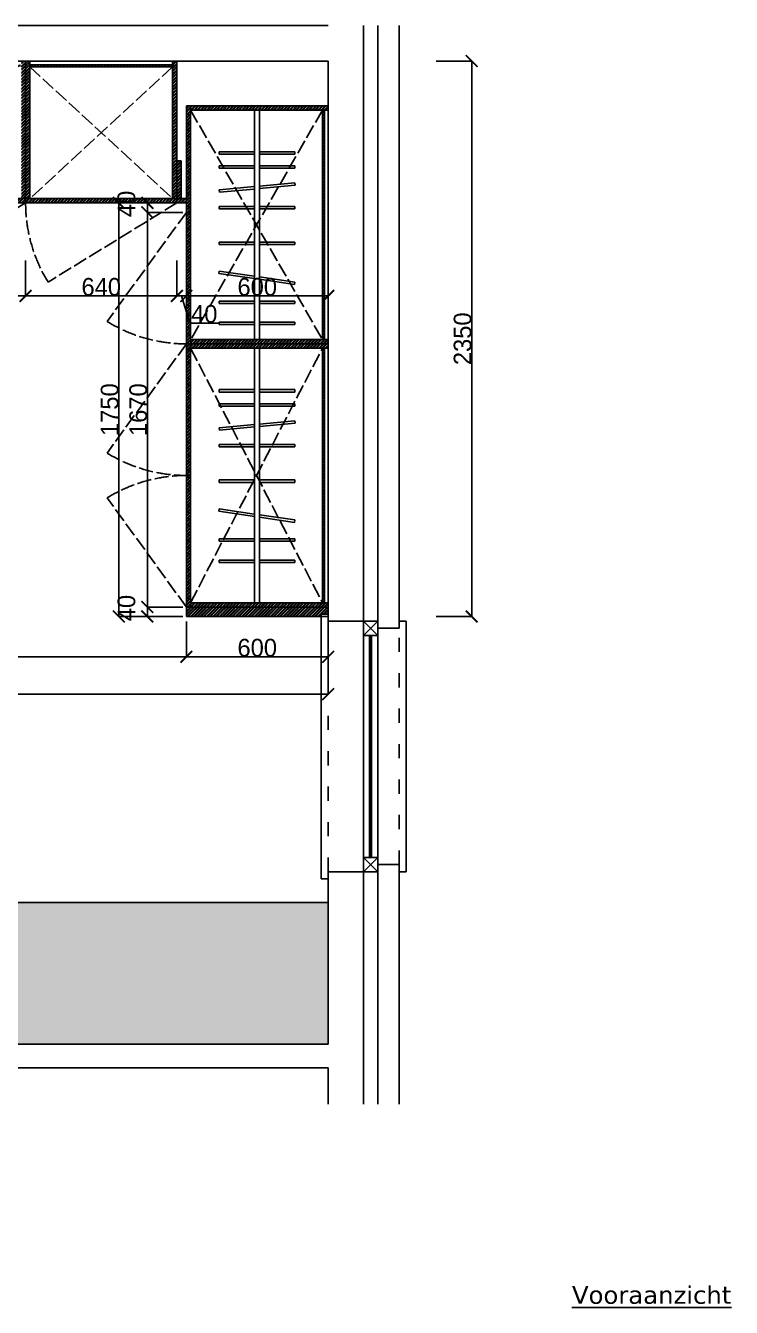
# Model space of a CAD drawing. Header units: millimetres. Extents: x -153917 to -31303, y -39726 to 31262.
# Drawn here: x -117207 to -114221, y -33384 to -27961 of the extents above; entities that cross this region are included whole.
import ezdxf

# ---------------------------------------------------------------- set-up
doc = ezdxf.new("R2010")
doc.units = ezdxf.units.MM
doc.header["$LTSCALE"] = 5
doc.linetypes.add('ACAD_ISO02W100', pattern=[15, 12, -3])
doc.linetypes.add('ACAD_ISO03W100', pattern=[30, 12, -18])
for name, color, linetype in [('Bemating', 1, 'Continuous'), ('invulling muren', 252, 'Continuous'), ('Meubel', 8, 'Continuous'), ('Meubels', 8, 'Continuous'), ('muren', 7, 'Continuous'), ('ramen', 8, 'Continuous'), ('Tekst', 7, 'Continuous')]:
    doc.layers.add(name, color=color, linetype=linetype)
doc.layers.add('verre', color=4, linetype='Continuous', lineweight=0)
doc.styles.add('Geneva', font='')
doc.styles.get('Geneva').set_extended_font_data('Geneva')
doc.dimstyles.new('amit meubel', dxfattribs={"dimtxt": 75, "dimasz": 50, "dimexe": 1.25, "dimexo": 0.625, "dimtad": 1, "dimtxsty": 'Geneva', "dimblk": 'ARCHTICK', "dimcen": 2.5, "dimadec": 0, "dimazin": 0, "dimtfac": 1, "dimtmove": 1, "dimatfit": 3, "dimfxl": 150, "dimfxlon": 1, "dimarcsym": 0})

# ---------------------------------------------------------------- blocks, each defined once
blk = doc.blocks.new('_ArchTick')
at = {"color": 0, "linetype": 'ByBlock', "const_width": 0.15}
blk.add_lwpolyline([(-0.5, -0.5), (0.5, 0.5)], dxfattribs=at)
blk = doc.blocks.new('*D1154')
at = {"layer": 'Bemating', "color": 0, "lineweight": -2, "transparency": 16777216}
for p, q in [((-115469.9, -28111.1), (-115318.6, -28111.1)), ((-115319.9, -28111.1), (-115319.9, -30461.1)), ((-115469.9, -30461.1), (-115318.6, -30461.1))]:
    blk.add_line(p, q, dxfattribs=at)
at = {"layer": 'Defpoints', "color": 0, "transparency": 16777216}
for p in [(-115927.3, -28111.1), (-116043, -30461.1), (-115319.9, -30461.1)]:
    blk.add_point(p, dxfattribs=at)
at = {"layer": 'Bemating', "color": 0, "lineweight": -2, "transparency": 16777216, "xscale": 50, "yscale": 50, "zscale": 50}
for p, rotation in [((-115319.9, -28111.1), 90), ((-115319.9, -30461.1), 270)]:
    blk.add_blockref('_ArchTick', p, dxfattribs=dict(at, rotation=rotation))
at = {"layer": 'Bemating', "color": 0, "transparency": 16777216, "insert": (-115358, -29286.1), "char_height": 75, "attachment_point": 5, "rotation": 90, "style": 'Geneva'}
blk.add_mtext('2350', dxfattribs=at)
blk = doc.blocks.new('*D1155')
at = {"layer": 'Bemating', "color": 0, "lineweight": -2, "transparency": 16777216}
for p, q in [((-119827.3, -30640), (-119827.3, -30791.3)), ((-115927.3, -30640), (-115927.3, -30791.3)), ((-119827.3, -30790), (-115927.3, -30790))]:
    blk.add_line(p, q, dxfattribs=at)
at = {"layer": 'Defpoints', "color": 0, "transparency": 16777216}
for p in [(-119827.3, -28111.1), (-115927.3, -28111.1), (-115927.3, -30790)]:
    blk.add_point(p, dxfattribs=at)
at = {"layer": 'Bemating', "color": 0, "lineweight": -2, "transparency": 16777216, "xscale": 50, "yscale": 50, "zscale": 50, "rotation": 180}
blk.add_blockref('_ArchTick', (-119827.3, -30790), dxfattribs=at)
at = {"layer": 'Bemating', "color": 0, "lineweight": -2, "transparency": 16777216, "xscale": 50, "yscale": 50, "zscale": 50}
blk.add_blockref('_ArchTick', (-115927.3, -30790), dxfattribs=at)
at = {"layer": 'Bemating', "color": 0, "transparency": 16777216, "insert": (-117877.3, -30751.9), "char_height": 75, "attachment_point": 5, "style": 'Geneva'}
blk.add_mtext('3900', dxfattribs=at)
blk = doc.blocks.new('*D1156')
at = {"layer": 'Bemating', "color": 0, "lineweight": -2, "transparency": 16777216}
for p, q in [((-116527.3, -30481.9), (-116527.3, -30633.2)), ((-115927.3, -30481.9), (-115927.3, -30633.2)), ((-116527.3, -30631.9), (-115927.3, -30631.9))]:
    blk.add_line(p, q, dxfattribs=at)
at = {"layer": 'Defpoints', "color": 0, "transparency": 16777216}
for p in [(-116527.3, -30461.1), (-115927.3, -30461.1), (-115927.3, -30631.9)]:
    blk.add_point(p, dxfattribs=at)
at = {"layer": 'Bemating', "color": 0, "lineweight": -2, "transparency": 16777216, "xscale": 50, "yscale": 50, "zscale": 50, "rotation": 180}
blk.add_blockref('_ArchTick', (-116527.3, -30631.9), dxfattribs=at)
at = {"layer": 'Bemating', "color": 0, "lineweight": -2, "transparency": 16777216, "xscale": 50, "yscale": 50, "zscale": 50}
blk.add_blockref('_ArchTick', (-115927.3, -30631.9), dxfattribs=at)
at = {"layer": 'Bemating', "color": 0, "transparency": 16777216, "insert": (-116227.3, -30593.8), "char_height": 75, "attachment_point": 5, "style": 'Geneva'}
blk.add_mtext('600', dxfattribs=at)
blk = doc.blocks.new('*D1157')
at = {"layer": 'Bemating', "color": 0, "lineweight": -2, "transparency": 16777216}
for p, q in [((-119167.3, -30481.9), (-119167.3, -30633.2)), ((-116527.3, -30481.9), (-116527.3, -30633.2)), ((-119167.3, -30631.9), (-116527.3, -30631.9))]:
    blk.add_line(p, q, dxfattribs=at)
at = {"layer": 'Defpoints', "color": 0, "transparency": 16777216}
for p in [(-119167.3, -30461.1), (-116527.3, -30461.1), (-116527.3, -30631.9)]:
    blk.add_point(p, dxfattribs=at)
at = {"layer": 'Bemating', "color": 0, "lineweight": -2, "transparency": 16777216, "xscale": 50, "yscale": 50, "zscale": 50, "rotation": 180}
blk.add_blockref('_ArchTick', (-119167.3, -30631.9), dxfattribs=at)
at = {"layer": 'Bemating', "color": 0, "lineweight": -2, "transparency": 16777216, "xscale": 50, "yscale": 50, "zscale": 50}
blk.add_blockref('_ArchTick', (-116527.3, -30631.9), dxfattribs=at)
at = {"layer": 'Bemating', "color": 0, "transparency": 16777216, "insert": (-117847.3, -30593.8), "char_height": 75, "attachment_point": 5, "style": 'Geneva'}
blk.add_mtext('2640', dxfattribs=at)
blk = doc.blocks.new('*D1160')
at = {"layer": 'Bemating', "color": 0, "lineweight": -2, "transparency": 16777216}
for p, q in [((-117847.3, -28954.9), (-117847.3, -29106.2)), ((-117207.3, -28954.9), (-117207.3, -29106.2)), ((-117847.3, -29104.9), (-117207.3, -29104.9))]:
    blk.add_line(p, q, dxfattribs=at)
at = {"layer": 'Defpoints', "color": 0, "transparency": 16777216}
for p in [(-117847.3, -28711.1), (-117207.3, -28711.1), (-117207.3, -29104.9)]:
    blk.add_point(p, dxfattribs=at)
at = {"layer": 'Bemating', "color": 0, "lineweight": -2, "transparency": 16777216, "xscale": 50, "yscale": 50, "zscale": 50, "rotation": 180}
blk.add_blockref('_ArchTick', (-117847.3, -29104.9), dxfattribs=at)
at = {"layer": 'Bemating', "color": 0, "lineweight": -2, "transparency": 16777216, "xscale": 50, "yscale": 50, "zscale": 50}
blk.add_blockref('_ArchTick', (-117207.3, -29104.9), dxfattribs=at)
at = {"layer": 'Bemating', "color": 0, "transparency": 16777216, "insert": (-117527.3, -29066.8), "char_height": 75, "attachment_point": 5, "style": 'Geneva'}
blk.add_mtext('640', dxfattribs=at)
blk = doc.blocks.new('*D1161')
at = {"layer": 'Bemating', "color": 0, "lineweight": -2, "transparency": 16777216}
for p, q in [((-117207.3, -28954.9), (-117207.3, -29106.2)), ((-116567.3, -28954.9), (-116567.3, -29106.2)), ((-117207.3, -29104.9), (-116567.3, -29104.9))]:
    blk.add_line(p, q, dxfattribs=at)
at = {"layer": 'Defpoints', "color": 0, "transparency": 16777216}
for p in [(-117207.3, -28711.1), (-116567.3, -28711.1), (-116567.3, -29104.9)]:
    blk.add_point(p, dxfattribs=at)
at = {"layer": 'Bemating', "color": 0, "lineweight": -2, "transparency": 16777216, "xscale": 50, "yscale": 50, "zscale": 50, "rotation": 180}
blk.add_blockref('_ArchTick', (-117207.3, -29104.9), dxfattribs=at)
at = {"layer": 'Bemating', "color": 0, "lineweight": -2, "transparency": 16777216, "xscale": 50, "yscale": 50, "zscale": 50}
blk.add_blockref('_ArchTick', (-116567.3, -29104.9), dxfattribs=at)
at = {"layer": 'Bemating', "color": 0, "transparency": 16777216, "insert": (-116887.3, -29066.8), "char_height": 75, "attachment_point": 5, "style": 'Geneva'}
blk.add_mtext('640', dxfattribs=at)
blk = doc.blocks.new('*D1162')
at = {"layer": 'Bemating', "color": 0, "lineweight": -2, "transparency": 16777216}
for p, q in [((-116567.3, -28954.9), (-116567.3, -29106.2)), ((-116527.3, -28954.9), (-116527.3, -29106.2)), ((-116567.3, -29104.9), (-116527.3, -29104.9)), ((-116547.3, -29104.9), (-116512.9, -29219.6)), ((-116512.9, -29219.6), (-116390.2, -29219.6))]:
    blk.add_line(p, q, dxfattribs=at)
at = {"layer": 'Defpoints', "color": 0, "transparency": 16777216}
for p in [(-116567.3, -28711.1), (-116527.3, -28711.1), (-116527.3, -29104.9)]:
    blk.add_point(p, dxfattribs=at)
at = {"layer": 'Bemating', "color": 0, "lineweight": -2, "transparency": 16777216, "xscale": 50, "yscale": 50, "zscale": 50, "rotation": 180}
blk.add_blockref('_ArchTick', (-116567.3, -29104.9), dxfattribs=at)
at = {"layer": 'Bemating', "color": 0, "lineweight": -2, "transparency": 16777216, "xscale": 50, "yscale": 50, "zscale": 50}
blk.add_blockref('_ArchTick', (-116527.3, -29104.9), dxfattribs=at)
at = {"layer": 'Bemating', "color": 0, "transparency": 16777216, "insert": (-116451.5, -29181.5), "char_height": 75, "attachment_point": 5, "style": 'Geneva'}
blk.add_mtext('40', dxfattribs=at)
blk = doc.blocks.new('*D1163')
at = {"layer": 'Bemating', "color": 0, "lineweight": -2, "transparency": 16777216}
for p, q in [((-116527.3, -28954.9), (-116527.3, -29106.2)), ((-115927.3, -28954.9), (-115927.3, -29106.2)), ((-116527.3, -29104.9), (-115927.3, -29104.9))]:
    blk.add_line(p, q, dxfattribs=at)
at = {"layer": 'Defpoints', "color": 0, "transparency": 16777216}
for p in [(-115927.3, -28301.1), (-116527.3, -28711.1), (-115927.3, -29104.9)]:
    blk.add_point(p, dxfattribs=at)
at = {"layer": 'Bemating', "color": 0, "lineweight": -2, "transparency": 16777216, "xscale": 50, "yscale": 50, "zscale": 50, "rotation": 180}
blk.add_blockref('_ArchTick', (-116527.3, -29104.9), dxfattribs=at)
at = {"layer": 'Bemating', "color": 0, "lineweight": -2, "transparency": 16777216, "xscale": 50, "yscale": 50, "zscale": 50}
blk.add_blockref('_ArchTick', (-115927.3, -29104.9), dxfattribs=at)
at = {"layer": 'Bemating', "color": 0, "transparency": 16777216, "insert": (-116227.3, -29066.8), "char_height": 75, "attachment_point": 5, "style": 'Geneva'}
blk.add_mtext('600', dxfattribs=at)
blk = doc.blocks.new('*D1173')
at = {"layer": 'Bemating', "color": 0, "lineweight": -2, "transparency": 16777216}
for p, q in [((-116663.2, -28711.1), (-116814.5, -28711.1)), ((-116813.2, -28711.1), (-116813.2, -30461.1)), ((-116663.2, -30461.1), (-116814.5, -30461.1))]:
    blk.add_line(p, q, dxfattribs=at)
at = {"layer": 'Defpoints', "color": 0, "transparency": 16777216}
for p in [(-116527.3, -28711.1), (-116813.2, -30461.1), (-116527.3, -30461.1)]:
    blk.add_point(p, dxfattribs=at)
at = {"layer": 'Bemating', "color": 0, "lineweight": -2, "transparency": 16777216, "xscale": 50, "yscale": 50, "zscale": 50}
for p, rotation in [((-116813.2, -28711.1), 90), ((-116813.2, -30461.1), 270)]:
    blk.add_blockref('_ArchTick', p, dxfattribs=dict(at, rotation=rotation))
at = {"layer": 'Bemating', "color": 0, "transparency": 16777216, "insert": (-116851.4, -29586.1), "char_height": 75, "attachment_point": 5, "rotation": 90, "style": 'Geneva'}
blk.add_mtext('1750', dxfattribs=at)
blk = doc.blocks.new('*D1174')
at = {"layer": 'Bemating', "color": 0, "lineweight": -2, "transparency": 16777216}
for p, q in [((-116542.3, -28751.1), (-116693.5, -28751.1)), ((-116692.3, -28751.1), (-116692.3, -30421.1)), ((-116542.3, -30421.1), (-116693.5, -30421.1))]:
    blk.add_line(p, q, dxfattribs=at)
at = {"layer": 'Defpoints', "color": 0, "transparency": 16777216}
for p in [(-116527.3, -28751.1), (-116692.3, -30421.1), (-116527.3, -30421.1)]:
    blk.add_point(p, dxfattribs=at)
at = {"layer": 'Bemating', "color": 0, "lineweight": -2, "transparency": 16777216, "xscale": 50, "yscale": 50, "zscale": 50}
for p, rotation in [((-116692.3, -28751.1), 90), ((-116692.3, -30421.1), 270)]:
    blk.add_blockref('_ArchTick', p, dxfattribs=dict(at, rotation=rotation))
at = {"layer": 'Bemating', "color": 0, "transparency": 16777216, "insert": (-116730.4, -29586.1), "char_height": 75, "attachment_point": 5, "rotation": 90, "style": 'Geneva'}
blk.add_mtext('1670', dxfattribs=at)
blk = doc.blocks.new('*D1175')
at = {"layer": 'Bemating', "color": 0, "lineweight": -2, "transparency": 16777216}
for p, q in [((-116542.3, -30421.1), (-116693.5, -30421.1)), ((-116692.3, -30421.1), (-116692.3, -30461.1)), ((-116542.3, -30461.1), (-116693.5, -30461.1))]:
    blk.add_line(p, q, dxfattribs=at)
at = {"layer": 'Defpoints', "color": 0, "transparency": 16777216}
for p in [(-116527.3, -30421.1), (-116692.3, -30461.1), (-116527.3, -30461.1)]:
    blk.add_point(p, dxfattribs=at)
at = {"layer": 'Bemating', "color": 0, "lineweight": -2, "transparency": 16777216, "xscale": 50, "yscale": 50, "zscale": 50}
for p, rotation in [((-116692.3, -30421.1), 90), ((-116692.3, -30461.1), 270)]:
    blk.add_blockref('_ArchTick', p, dxfattribs=dict(at, rotation=rotation))
at = {"layer": 'Bemating', "color": 0, "transparency": 16777216, "insert": (-116780.4, -30425.5), "char_height": 75, "attachment_point": 5, "rotation": 90, "style": 'Geneva'}
blk.add_mtext('40', dxfattribs=at)
blk = doc.blocks.new('*D1176')
at = {"layer": 'Bemating', "color": 0, "lineweight": -2, "transparency": 16777216}
for p, q in [((-116542.3, -28711.1), (-116693.5, -28711.1)), ((-116692.3, -28751.1), (-116692.3, -28711.1)), ((-116542.3, -28751.1), (-116693.5, -28751.1))]:
    blk.add_line(p, q, dxfattribs=at)
at = {"layer": 'Defpoints', "color": 0, "transparency": 16777216}
for p in [(-116692.3, -28711.1), (-116527.3, -28711.1), (-116527.3, -28751.1)]:
    blk.add_point(p, dxfattribs=at)
at = {"layer": 'Bemating', "color": 0, "lineweight": -2, "transparency": 16777216, "xscale": 50, "yscale": 50, "zscale": 50}
for p, rotation in [((-116692.3, -28711.1), 90), ((-116692.3, -28751.1), 270)]:
    blk.add_blockref('_ArchTick', p, dxfattribs=dict(at, rotation=rotation))
at = {"layer": 'Bemating', "color": 0, "transparency": 16777216, "insert": (-116780.4, -28715.5), "char_height": 75, "attachment_point": 5, "rotation": 90, "style": 'Geneva'}
blk.add_mtext('40', dxfattribs=at)

msp = doc.modelspace()

# ---------------------------------------------------------------- hatches: boundary and pattern name
at = {"layer": 'invulling muren', "transparency": 33554687}
h = msp.add_hatch(dxfattribs=at)
h.set_pattern_fill('ANSI32', color=256)
h.paths.add_polyline_path([(-119167.262, -29307.784), (-119185.262, -29307.784), (-119185.262, -29864.45), (-119167.262, -29864.45)])
h.paths.add_polyline_path([(-119167.262, -30421.117), (-119767.262, -30421.117), (-119767.262, -30461.117), (-119167.262, -30461.117)])
h.paths.add_polyline_path([(-119185.262, -30403.117), (-119767.262, -30403.117), (-119767.262, -30421.117), (-119185.262, -30421.117)])
h.paths.add_polyline_path([(-119167.262, -29864.45), (-119185.262, -29864.45), (-119185.262, -30421.117), (-119167.262, -30421.117)])
h.paths.add_polyline_path([(-119743.262, -29325.784), (-119751.262, -29325.784), (-119751.262, -30403.117), (-119743.262, -30403.117)])
h.paths.add_polyline_path([(-119185.262, -29289.784), (-119767.262, -29289.784), (-119767.262, -29307.784), (-119185.262, -29307.784)])
h.paths.add_polyline_path([(-119185.262, -29307.784), (-119767.262, -29307.784), (-119767.262, -29325.784), (-119185.262, -29325.784)])
h.paths.add_polyline_path([(-119743.262, -28319.117), (-119751.262, -28319.117), (-119751.262, -29289.784), (-119743.262, -29289.784)])
h.paths.add_polyline_path([(-119167.262, -28301.117), (-119185.262, -28301.117), (-119185.262, -28751.117), (-119167.262, -28751.117), (-119167.262, -28711.117)])
h.paths.add_polyline_path([(-119185.262, -28301.117), (-119767.262, -28301.117), (-119767.262, -28319.117), (-119185.262, -28319.117)])
h.paths.add_polyline_path([(-119167.262, -28751.117), (-119185.262, -28751.117), (-119185.262, -29307.784), (-119167.262, -29307.784)])
h.paths.add_polyline_path([(-119127.262, -28533.117), (-119145.262, -28533.117), (-119145.262, -28693.117), (-119127.262, -28693.117)])
h.paths.add_polyline_path([(-119127.262, -28693.117), (-119167.262, -28693.117), (-119167.262, -28711.117), (-119127.262, -28711.117)])
h.paths.add_polyline_path([(-119109.262, -28111.117), (-119127.262, -28111.117), (-119127.262, -28693.117), (-119109.262, -28693.117)])
h.paths.add_polyline_path([(-118487.262, -28693.117), (-119127.262, -28693.117), (-119127.262, -28711.117), (-118487.262, -28711.117)])
h.paths.add_polyline_path([(-118505.262, -28127.117), (-119109.262, -28127.117), (-119109.262, -28135.117), (-118505.262, -28135.117)])
h.paths.add_polyline_path([(-118469.262, -28111.117), (-118487.262, -28111.117), (-118487.262, -28693.117), (-118469.262, -28693.117)])
h.paths.add_polyline_path([(-118487.262, -28111.117), (-118505.262, -28111.117), (-118505.262, -28693.117), (-118487.262, -28693.117)])
h.paths.add_polyline_path([(-117865.262, -28127.117), (-118469.262, -28127.117), (-118469.262, -28135.117), (-117865.262, -28135.117)])
h.paths.add_polyline_path([(-117847.262, -28693.117), (-118487.262, -28693.117), (-118487.262, -28711.117), (-117847.262, -28711.117)])
h.paths.add_polyline_path([(-117207.262, -28693.117), (-117847.262, -28693.117), (-117847.262, -28711.117), (-117207.262, -28711.117)])
h.paths.add_polyline_path([(-117847.262, -28111.117), (-117865.262, -28111.117), (-117865.262, -28693.117), (-117847.262, -28693.117)])
h.paths.add_polyline_path([(-117829.262, -28111.117), (-117847.262, -28111.117), (-117847.262, -28693.117), (-117829.262, -28693.117)])
h.paths.add_polyline_path([(-117225.262, -28127.117), (-117829.262, -28127.117), (-117829.262, -28135.117), (-117225.262, -28135.117)])
h.paths.add_polyline_path([(-117207.262, -28111.117), (-117225.262, -28111.117), (-117225.262, -28693.117), (-117207.262, -28693.117), (-117207.262, -28533.117)])
h.paths.add_polyline_path([(-117189.262, -28111.117), (-117207.262, -28111.117), (-117207.262, -28693.117), (-117189.262, -28693.117)])
h.paths.add_polyline_path([(-116585.262, -28127.117), (-117189.262, -28127.117), (-117189.262, -28135.117), (-116585.262, -28135.117)])
h.paths.add_polyline_path([(-116567.262, -28693.117), (-117207.262, -28693.117), (-117207.262, -28711.117), (-116567.262, -28711.117)])
h.paths.add_polyline_path([(-116567.262, -28111.117), (-116585.262, -28111.117), (-116585.262, -28693.117), (-116567.262, -28693.117), (-116567.262, -28533.117)])
h.paths.add_polyline_path([(-116549.262, -28533.117), (-116567.262, -28533.117), (-116567.262, -28693.117), (-116549.262, -28693.117)])
h.paths.add_polyline_path([(-116527.262, -28693.117), (-116567.262, -28693.117), (-116567.262, -28711.117), (-116527.262, -28711.117)])
h.paths.add_polyline_path([(-116509.262, -28301.117), (-116527.262, -28301.117), (-116527.262, -28711.117), (-116527.262, -28751.117), (-116509.262, -28751.117)])
h.paths.add_polyline_path([(-115927.262, -28301.117), (-116509.262, -28301.117), (-116509.262, -28319.117), (-115927.262, -28319.117)])
h.paths.add_polyline_path([(-115943.262, -28319.117), (-115951.262, -28319.117), (-115951.262, -29289.784), (-115943.262, -29289.784)])
h.paths.add_polyline_path([(-116509.262, -28751.117), (-116527.262, -28751.117), (-116527.262, -29307.784), (-116509.262, -29307.784)])
h.paths.add_polyline_path([(-115927.262, -29289.784), (-116509.262, -29289.784), (-116509.262, -29307.784), (-115927.262, -29307.784)])
h.paths.add_polyline_path([(-116509.262, -29307.784), (-116527.262, -29307.784), (-116527.262, -29864.45), (-116509.262, -29864.45)])
h.paths.add_polyline_path([(-115927.262, -29307.784), (-116509.262, -29307.784), (-116509.262, -29325.784), (-115927.262, -29325.784)])
h.paths.add_polyline_path([(-115943.262, -29325.784), (-115951.262, -29325.784), (-115951.262, -30403.117), (-115943.262, -30403.117)])
h.paths.add_polyline_path([(-116509.262, -29864.45), (-116527.262, -29864.45), (-116527.262, -30421.117), (-116509.262, -30421.117)])
h.paths.add_polyline_path([(-115927.262, -30403.117), (-116509.262, -30403.117), (-116509.262, -30421.117), (-115927.262, -30421.117)])
h.paths.add_polyline_path([(-115927.262, -30421.117), (-116527.262, -30421.117), (-116527.262, -30461.117), (-115957.262, -30461.117), (-115957.262, -30451.117), (-115927.262, -30451.117)])
at = {"layer": 'Meubel', "transparency": 33554480}
h = msp.add_hatch(color=11, dxfattribs=at)
h.dxf.hatch_style = 1
h.paths.add_polyline_path([(-115927.262, -31671.117), (-116027.262, -31671.117), (-119827.262, -31671.117), (-119827.262, -32271.117), (-115927.262, -32271.117)])

# ---------------------------------------------------------------- linework, layer by layer
at = {"layer": 'Meubel'}
for p, q in [((-117207.262, -28711.117), (-117207.262, -28111.117)), ((-117189.262, -28693.117), (-117189.262, -28111.117)), ((-117189.262, -28127.117), (-116585.262, -28127.117)), ((-117189.262, -28135.117), (-116585.262, -28135.117)), ((-116585.262, -28693.117), (-116585.262, -28111.117)), ((-116585.262, -28693.117), (-116585.262, -28111.117)), ((-116567.262, -28711.117), (-116567.262, -28111.117)), ((-116567.262, -28711.117), (-116567.262, -28111.117)), ((-116527.262, -28711.117), (-116527.262, -28301.117)), ((-116509.262, -28301.117), (-116527.262, -28301.117)), ((-116509.262, -28751.117), (-116509.262, -28301.117)), ((-116509.262, -28301.117), (-115927.262, -28301.117)), ((-115927.262, -29289.784), (-115927.262, -28301.117)), ((-116509.262, -28319.117), (-115927.262, -28319.117)), ((-115951.262, -29289.784), (-115951.262, -28319.117)), ((-115943.262, -29289.784), (-115943.262, -28319.117)), ((-117207.262, -28693.117), (-117207.262, -28533.117)), ((-116567.262, -28693.117), (-116567.262, -28533.117)), ((-116567.262, -28533.117), (-116549.262, -28533.117)), ((-116567.262, -28693.117), (-116567.262, -28533.117)), ((-116549.262, -28533.117), (-116549.262, -28693.117)), ((-119167.262, -28693.117), (-116527.262, -28693.117)), ((-119167.262, -28711.117), (-116527.262, -28711.117)), ((-116527.262, -28711.117), (-116527.262, -30461.117)), ((-116527.262, -28711.117), (-116527.262, -28751.117)), ((-116509.262, -28711.117), (-116509.262, -30421.117)), ((-116527.262, -28751.117), (-116509.262, -28751.117)), ((-116527.262, -29307.784), (-115927.262, -29307.784)), ((-116509.262, -29289.784), (-115927.262, -29289.784)), ((-116509.262, -29325.784), (-115927.262, -29325.784)), ((-115951.262, -30403.117), (-115951.262, -29325.784)), ((-115943.262, -30403.117), (-115943.262, -29325.784)), ((-116527.262, -29864.45), (-116509.262, -29864.45)), ((-116527.262, -30421.117), (-115927.262, -30421.117)), ((-116509.262, -30403.117), (-115927.262, -30403.117)), ((-116527.262, -30461.117), (-115927.262, -30461.117)), ((-119827.262, -31671.117), (-115927.262, -31671.117)), ((-115927.262, -31671.117), (-116027.262, -31671.117))]:
    msp.add_line(p, q, dxfattribs=at)
at = {"layer": 'Meubel', "linetype": 'ACAD_ISO02W100'}
for p, q in [((-117189.262, -28135.117), (-116585.262, -28693.117)), ((-116585.262, -28135.117), (-117189.262, -28693.117)), ((-116509.262, -28319.117), (-115951.262, -29289.784)), ((-115951.262, -28319.117), (-116509.262, -29289.784)), ((-116509.262, -29325.784), (-115951.262, -30403.117)), ((-116509.262, -30403.117), (-115951.262, -29325.784))]:
    msp.add_line(p, q, dxfattribs=at)
at = {"layer": 'Meubel', "color": 2, "linetype": 'ACAD_ISO02W100'}
for p, q in [((-117207.262, -28711.117), (-117752.461, -29046.316)), ((-116567.262, -28711.117), (-117112.461, -29046.316)), ((-116527.262, -28751.117), (-116862.461, -29212.982)), ((-116527.262, -29307.784), (-116862.461, -29769.649)), ((-116527.262, -30421.117), (-116862.461, -29959.251))]:
    msp.add_line(p, q, dxfattribs=at)
for centre, start, end in [((-116567.262, -28711.117), 180, 211.584008), ((-116527.262, -28667.784), 238.415992, 270), ((-116527.262, -29224.45), 238.415992, 270), ((-116527.262, -30504.45), 90, 121.584008)]:
    msp.add_arc(centre, 640, start, end, dxfattribs=at)
at = {"layer": 'Meubels'}
for p, q in [((-116238.262, -29289.784), (-116238.262, -28319.117)), ((-116218.262, -29289.784), (-116218.262, -28319.117)), ((-116388.262, -28494.654), (-116388.262, -28504.654)), ((-116239.349, -28494.654), (-116388.262, -28494.654)), ((-116238.475, -28504.654), (-116388.262, -28504.654)), ((-116068.262, -28494.654), (-116218.262, -28494.654)), ((-116068.262, -28504.654), (-116218.262, -28504.654)), ((-116068.262, -28494.654), (-116068.262, -28504.654)), ((-116388.262, -28554.654), (-116388.262, -28564.654)), ((-116239.349, -28554.654), (-116388.262, -28554.654)), ((-116237.601, -28564.654), (-116388.262, -28564.654)), ((-116068.262, -28554.654), (-116218.262, -28554.654)), ((-116068.262, -28564.654), (-116218.262, -28564.654)), ((-116068.262, -28554.654), (-116068.262, -28564.654)), ((-116068.262, -28626.373), (-116218.262, -28640.401)), ((-116068.262, -28626.373), (-116067.331, -28636.33)), ((-116238.47, -28642.291), (-116388.262, -28656.299)), ((-116388.262, -28656.299), (-116387.331, -28666.256)), ((-116240.324, -28652.508), (-116387.331, -28666.256)), ((-116067.331, -28636.33), (-116218.262, -28650.445)), ((-116388.262, -28726.98), (-116388.262, -28736.98)), ((-116239.349, -28726.98), (-116388.262, -28726.98)), ((-116238.475, -28736.98), (-116388.262, -28736.98)), ((-116068.262, -28726.98), (-116218.262, -28726.98)), ((-116068.262, -28736.98), (-116218.262, -28736.98)), ((-116068.262, -28726.98), (-116068.262, -28736.98)), ((-116388.262, -28886.98), (-116388.262, -28876.98)), ((-116239.349, -28876.98), (-116388.262, -28876.98)), ((-116238.262, -28886.98), (-116388.262, -28886.98)), ((-116068.262, -28876.98), (-116218.262, -28876.98)), ((-116068.262, -28886.98), (-116218.262, -28886.98)), ((-116068.262, -28876.98), (-116068.262, -28886.98)), ((-116388.262, -28999.398), (-116389.71, -29009.292)), ((-116238.262, -29031.456), (-116389.71, -29009.292)), ((-116240.475, -29021.025), (-116388.262, -28999.398)), ((-116068.262, -29046.227), (-116218.262, -29024.276)), ((-116069.71, -29056.122), (-116218.262, -29034.382)), ((-116069.71, -29056.122), (-116068.262, -29046.227)), ((-116388.262, -29126.373), (-116388.262, -29136.373)), ((-116238.262, -29126.373), (-116388.262, -29126.373)), ((-116239.349, -29136.373), (-116388.262, -29136.373)), ((-116068.262, -29126.373), (-116218.262, -29126.373)), ((-116068.262, -29136.373), (-116218.262, -29136.373)), ((-116068.262, -29126.373), (-116068.262, -29136.373)), ((-116388.262, -29216.373), (-116388.262, -29226.373)), ((-116238.262, -29216.373), (-116388.262, -29216.373)), ((-116238.262, -29226.373), (-116388.262, -29226.373)), ((-116068.262, -29216.373), (-116218.262, -29216.373)), ((-116068.262, -29226.373), (-116218.262, -29226.373)), ((-116068.262, -29216.373), (-116068.262, -29226.373)), ((-116238.262, -30403.117), (-116238.262, -29325.784)), ((-116218.262, -30403.117), (-116218.262, -29325.784)), ((-116388.262, -29501.32), (-116388.262, -29511.32)), ((-116239.349, -29501.32), (-116388.262, -29501.32)), ((-116068.262, -29501.32), (-116218.262, -29501.32)), ((-116068.262, -29501.32), (-116068.262, -29511.32)), ((-116238.475, -29511.32), (-116388.262, -29511.32)), ((-116068.262, -29511.32), (-116218.262, -29511.32)), ((-116388.262, -29561.32), (-116388.262, -29571.32)), ((-116239.349, -29561.32), (-116388.262, -29561.32)), ((-116237.601, -29571.32), (-116388.262, -29571.32)), ((-116068.262, -29561.32), (-116218.262, -29561.32)), ((-116068.262, -29571.32), (-116218.262, -29571.32)), ((-116068.262, -29561.32), (-116068.262, -29571.32)), ((-116238.47, -29648.958), (-116388.262, -29662.966)), ((-116388.262, -29662.966), (-116387.331, -29672.923)), ((-116240.324, -29659.175), (-116387.331, -29672.923)), ((-116068.262, -29633.04), (-116218.262, -29647.068)), ((-116067.331, -29642.997), (-116218.262, -29657.111)), ((-116068.262, -29633.04), (-116067.331, -29642.997)), ((-116388.262, -29733.647), (-116388.262, -29743.647)), ((-116239.349, -29733.647), (-116388.262, -29733.647)), ((-116238.475, -29743.647), (-116388.262, -29743.647)), ((-116068.262, -29733.647), (-116218.262, -29733.647)), ((-116068.262, -29743.647), (-116218.262, -29743.647)), ((-116068.262, -29733.647), (-116068.262, -29743.647)), ((-116388.262, -29893.647), (-116388.262, -29883.647)), ((-116239.349, -29883.647), (-116388.262, -29883.647)), ((-116238.262, -29893.647), (-116388.262, -29893.647)), ((-116068.262, -29883.647), (-116218.262, -29883.647)), ((-116068.262, -29893.647), (-116218.262, -29893.647)), ((-116068.262, -29883.647), (-116068.262, -29893.647)), ((-116388.262, -30006.064), (-116389.71, -30015.959)), ((-116238.262, -30038.122), (-116389.71, -30015.959)), ((-116240.475, -30027.692), (-116388.262, -30006.064)), ((-116068.262, -30052.894), (-116218.262, -30030.943)), ((-116069.71, -30062.789), (-116218.262, -30041.049)), ((-116069.71, -30062.789), (-116068.262, -30052.894)), ((-116388.262, -30133.04), (-116388.262, -30143.04)), ((-116238.262, -30133.04), (-116388.262, -30133.04)), ((-116239.349, -30143.04), (-116388.262, -30143.04)), ((-116068.262, -30133.04), (-116218.262, -30133.04)), ((-116068.262, -30143.04), (-116218.262, -30143.04)), ((-116068.262, -30133.04), (-116068.262, -30143.04)), ((-116388.262, -30223.04), (-116388.262, -30233.04)), ((-116238.262, -30223.04), (-116388.262, -30223.04)), ((-116238.262, -30233.04), (-116388.262, -30233.04)), ((-116068.262, -30223.04), (-116218.262, -30223.04)), ((-116068.262, -30233.04), (-116218.262, -30233.04)), ((-116068.262, -30223.04), (-116068.262, -30233.04))]:
    msp.add_line(p, q, dxfattribs=at)
at = {"layer": 'muren'}
for p, q in [((-120127.262, -27961.117), (-115927.262, -27961.117)), ((-115777.262, -27961.117), (-115777.262, -30481.117)), ((-115717.262, -27961.117), (-115717.262, -30511.117)), ((-115627.262, -27961.117), (-115627.262, -29095.117)), ((-119827.262, -28111.117), (-115927.262, -28111.117)), ((-115927.262, -28111.117), (-115927.262, -29095.117)), ((-115927.262, -30481.117), (-115927.262, -29095.117)), ((-115627.262, -29095.117), (-115627.262, -30511.117)), ((-115717.262, -30481.117), (-115927.262, -30481.117)), ((-115717.262, -30481.117), (-115927.262, -30481.117)), ((-115717.262, -30511.117), (-115717.262, -30481.117)), ((-115717.262, -30511.117), (-115717.262, -30481.117)), ((-115627.262, -30511.117), (-115717.262, -30511.117)), ((-115627.262, -30511.117), (-115717.262, -30511.117)), ((-115927.262, -32271.117), (-115927.262, -31541.117)), ((-115717.262, -31541.117), (-115927.262, -31541.117)), ((-115717.262, -31541.117), (-115927.262, -31541.117)), ((-115777.262, -31541.117), (-115777.262, -32525.117)), ((-115717.262, -31511.117), (-115717.262, -32525.117)), ((-115627.262, -31511.117), (-115717.262, -31511.117)), ((-115717.262, -31511.117), (-115717.262, -31541.117)), ((-115627.262, -31511.117), (-115717.262, -31511.117)), ((-115717.262, -31511.117), (-115717.262, -31541.117)), ((-115627.262, -31511.117), (-115627.262, -32525.117)), ((-119827.262, -32271.117), (-115927.262, -32271.117)), ((-119827.262, -32371.117), (-115927.262, -32371.117)), ((-115927.262, -32371.117), (-115927.262, -32525.117))]:
    msp.add_line(p, q, dxfattribs=at)
at = {"layer": 'muren', "linetype": 'ACAD_ISO03W100'}
for p, q in [((-115927.262, -31541.117), (-115927.262, -30481.117)), ((-115627.262, -31511.117), (-115627.262, -30511.117))]:
    msp.add_line(p, q, dxfattribs=at)
at = {"layer": 'ramen'}
for p, q in [((-115957.262, -30481.117), (-115957.262, -30451.117)), ((-115957.262, -30451.117), (-115927.262, -30451.117)), ((-115927.262, -30451.117), (-115927.262, -30481.117)), ((-115957.262, -31571.117), (-115957.262, -30481.117)), ((-115717.262, -30481.117), (-115777.262, -30481.117)), ((-115777.262, -30481.117), (-115777.262, -31511.117)), ((-115777.262, -30481.117), (-115777.262, -30541.117)), ((-115717.262, -30541.117), (-115777.262, -30481.117)), ((-115777.262, -30541.117), (-115717.262, -30481.117)), ((-115717.262, -31541.117), (-115717.262, -30481.117)), ((-115597.252, -30481.117), (-115627.262, -30481.117)), ((-115597.252, -30511.117), (-115597.252, -30481.117)), ((-115597.252, -31541.117), (-115597.252, -30511.117)), ((-115777.262, -30541.117), (-115717.262, -30541.117)), ((-115777.262, -31541.117), (-115777.262, -31481.117)), ((-115777.262, -31481.117), (-115717.262, -31481.117)), ((-115717.262, -31481.117), (-115777.262, -31541.117)), ((-115717.262, -31541.117), (-115777.262, -31481.117)), ((-115927.262, -31541.117), (-115927.262, -31571.117)), ((-115627.262, -31511.117), (-115627.252, -31541.117)), ((-115627.252, -31541.117), (-115597.252, -31541.117)), ((-115927.262, -31571.117), (-115957.262, -31571.117))]:
    msp.add_line(p, q, dxfattribs=at)
at = {"layer": 'verre'}
for p, q in [((-115752.262, -31481.117), (-115752.262, -30541.117)), ((-115747.262, -31481.117), (-115747.262, -30541.117)), ((-115742.262, -31481.117), (-115742.262, -30541.117))]:
    msp.add_line(p, q, dxfattribs=at)

# ---------------------------------------------------------------- texts
at = {"layer": 'Tekst', "insert": (-114895.708, -33294.455), "char_height": 75, "width": 2800, "attachment_point": 1}
msp.add_mtext('{\\fVerdana|b0|i0|c0|p34;\\LVooraanzicht}', dxfattribs=at)

# ---------------------------------------------------------------- dimensions: what is measured, and where the dimension line sits
at = {"layer": 'Bemating'}
for base, p1, p2, picture, middle in [((-115319.884, -30461.117), (-115927.262, -28111.117), (-116043.029, -30461.117), '*D1154', (-115358.009, -29286.117)), ((-116813.241, -30461.117), (-116527.262, -28711.117), (-116527.262, -30461.117), '*D1173', (-116851.366, -29586.117)), ((-116692.289, -28711.117), (-116527.262, -28751.117), (-116527.262, -28711.117), '*D1176', (-116780.414, -28715.492)), ((-116692.289, -30421.117), (-116527.262, -28751.117), (-116527.262, -30421.117), '*D1174', (-116730.414, -29586.117)), ((-116692.289, -30461.117), (-116527.262, -30421.117), (-116527.262, -30461.117), '*D1175', (-116780.414, -30425.492))]:
    dim = msp.add_linear_dim(base=base, p1=p1, p2=p2, angle=90, dimstyle='amit meubel', dxfattribs=at)
    dim.commit()
    dim.dimension.update_dxf_attribs({"geometry": picture, "text_midpoint": middle})
for base, p1, p2, picture, middle in [((-115927.262, -30790.022), (-119827.262, -28111.117), (-115927.262, -28111.117), '*D1155', (-117877.262, -30751.897)), ((-115927.262, -29104.905), (-116527.262, -28711.117), (-115927.262, -28301.117), '*D1163', (-116227.262, -29066.78)), ((-117207.262, -29104.905), (-117847.262, -28711.117), (-117207.262, -28711.117), '*D1160', (-117527.262, -29066.78)), ((-116567.262, -29104.905), (-117207.262, -28711.117), (-116567.262, -28711.117), '*D1161', (-116887.262, -29066.78)), ((-116527.262, -29104.905), (-116567.262, -28711.117), (-116527.262, -28711.117), '*D1162', (-116512.231, -29181.467)), ((-116527.262, -30631.931), (-119167.262, -30461.117), (-116527.262, -30461.117), '*D1157', (-117847.262, -30593.806)), ((-115927.262, -30631.931), (-116527.262, -30461.117), (-115927.262, -30461.117), '*D1156', (-116227.262, -30593.806))]:
    dim = msp.add_linear_dim(base=base, p1=p1, p2=p2, dimstyle='amit meubel', dxfattribs=at)
    dim.commit()
    dim.dimension.update_dxf_attribs({"geometry": picture, "text_midpoint": middle})

doc.saveas('drawing.dxf')
